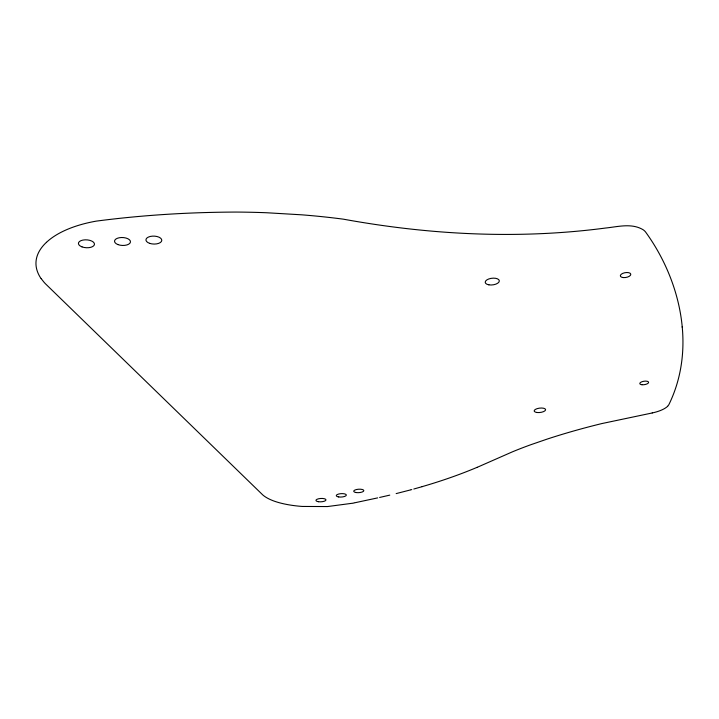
<?xml version="1.0" encoding="UTF-8"?>
<svg xmlns="http://www.w3.org/2000/svg" width="719" height="719" viewBox="0 0 719 719"><rect width="100%" height="100%" fill="white"/><g stroke="black" fill="none" stroke-linecap="round" stroke-linejoin="round"><path stroke-width="1.08" d="M46.456 242.33L48.353 240.64A98.161 47.301 2 0 1 96.247 221.128C142.641 215.044 189.51 212.213 236.299 212.069A363.347 150.415 -1 0 1 266.695 212.752L301.719 214.819A364.74 150.837 -1.1 0 1 343.421 219.178C429.746 234.897 518.273 239.517 605.452 228.049C617.891 226.782 631.731 222.818 643.199 229.783A31.528 15.198 -9.9 0 1 645.437 231.815C680.929 280.563 696.387 348.58 668.841 404.698A24.32 9.05 -8.5 0 1 667.565 406.298M477.182 467.332L512.431 451.829A237.459 74.147 -8 0 1 530.721 444.755L547.24 439.066A283.25 86.091 -8.2 0 1 601.821 423.572L652.223 412.967M422.161 486.664L413.802 489.019M410.81 489.828L411.807 489.558M410.315 489.963L396.16 493.602M379.605 497.458L389.77 495.13M377.673 497.89L354.539 502.833M353.937 502.958L353.326 503.084M352.723 503.21L327.487 506.553L302.268 506.446A66.499 22.936 -3.2 0 1 276.231 501.817L274.793 501.341A67.083 23.134 -3.2 0 1 262.794 494.951L45.288 283.619A123.192 59.983 1.5 0 1 43.688 281.83L41.208 278.639M682.196 326.705L682.268 327.379M477.137 467.323A373.943 154.998 -0.9 0 1 422.125 486.646M667.636 406.307A22.136 8.233 -8.6 0 1 652.214 412.949M41.109 278.648A98.431 47.427 2 0 1 46.447 242.33M488.884 284.832A7.082 3.343 -6.7 0 0 499.319 280.859A7.082 3.343 -6.7 0 0 488.614 279.026A7.082 3.343 -6.7 0 0 488.884 284.832M149.642 243.346A7.927 3.972 1.9 0 0 161.784 240.425A7.927 3.972 1.9 0 0 150.163 236.479A7.927 3.972 1.9 0 0 149.642 243.346M117.916 244.577A7.981 3.963 2.6 0 0 130.445 242.105A7.981 3.963 2.6 0 0 119.138 237.773A7.981 3.963 2.6 0 0 117.916 244.577M81.993 246.878A8.035 3.946 3.4 0 0 94.459 244.406A8.035 3.946 3.4 0 0 82.901 240.083A8.035 3.946 3.4 0 0 81.993 246.878M623.301 277.579A5.294 2.427 -9.6 0 0 630.788 274.182A5.294 2.427 -9.6 0 0 622.618 273.427A5.294 2.427 -9.6 0 0 623.301 277.579M641.959 384.737A4.458 1.726 -8.7 0 0 648.619 382.382A4.458 1.726 -8.7 0 0 642.022 381.708A4.458 1.726 -8.7 0 0 641.959 384.737M318.436 501.718A5.033 1.681 -3.2 0 0 325.986 499.894A5.033 1.681 -3.2 0 0 318.472 498.797A5.033 1.681 -3.2 0 0 318.436 501.718M338.703 496.946A5.06 1.708 -3.5 0 0 346.351 495.094A5.06 1.708 -3.5 0 0 338.856 493.98A5.06 1.708 -3.5 0 0 338.703 496.946M356.112 492.551A5.087 1.726 -3.7 0 0 363.841 490.682A5.087 1.726 -3.7 0 0 356.363 489.549A5.087 1.726 -3.7 0 0 356.112 492.551M536.985 412.499A5.752 2.193 -6.8 0 0 545.613 409.731A5.752 2.193 -6.8 0 0 537.084 408.662A5.752 2.193 -6.8 0 0 536.985 412.499"/></g></svg>
